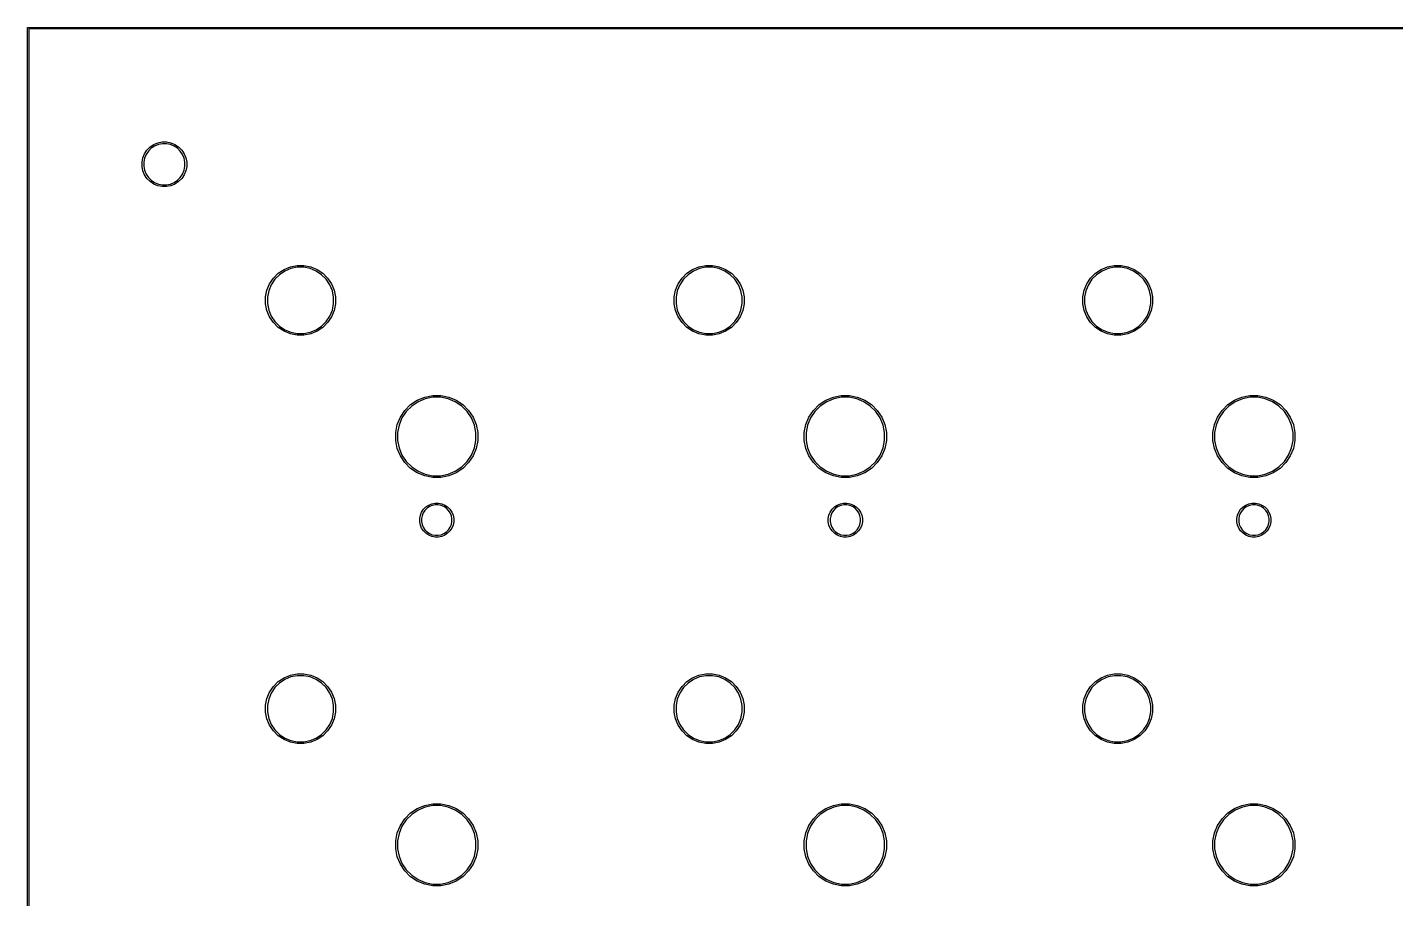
# Model space of a CAD drawing. Extents: x 0.7 to 21.3, y -8.5 to -2.
# Drawn here: x 0.75 to 5.77, y -5.2 to -2 of the extents above; entities that cross this region are included whole.
import ezdxf

# ---------------------------------------------------------------- set-up
doc = ezdxf.new("R2010")
doc.units = 0
doc.header["$MEASUREMENT"] = 0
doc.layers.add('BLACK', color=7, linetype='CONTINUOUS')

msp = doc.modelspace()

# ---------------------------------------------------------------- linework, layer by layer
at = {"layer": 'BLACK', "linetype": 'CONTINUOUS'}
for p, q in [((0.74703, -2), (0.74709, -1.99942)), ((0.74705, -2.00015), (0.74703, -2)), ((0.74705, -8.49986), (0.74705, -2.00015)), ((0.74709, -1.99942), (0.74726, -1.99886)), ((0.74726, -1.99886), (0.74753, -1.99835)), ((0.74753, -1.99835), (0.7479, -1.9979)), ((0.7479, -1.9979), (0.74835, -1.99753)), ((0.74835, -1.99753), (0.74887, -1.99726)), ((0.74887, -1.99726), (0.74942, -1.99709)), ((0.74942, -1.99709), (0.74986, -1.99705)), ((0.74986, -1.99705), (0.75, -1.99703)), ((0.75, -1.99703), (0.75014, -1.99705)), ((0.75014, -1.99705), (21.2499, -1.99705)), ((0.75295, -2.00295), (0.75295, -8.49705)), ((21.247, -2.00295), (0.75295, -2.00295)), ((1.17107, -2.47606), (1.17726, -2.46112)), ((1.17726, -2.46112), (1.18624, -2.44768)), ((1.19142, -2.45192), (1.18316, -2.46427)), ((1.18624, -2.44768), (1.19768, -2.43624)), ((1.20192, -2.44142), (1.19142, -2.45192)), ((1.19768, -2.43624), (1.21112, -2.42726)), ((1.21427, -2.43316), (1.20192, -2.44142)), ((1.21112, -2.42726), (1.22606, -2.42107)), ((1.228, -2.42748), (1.21427, -2.43316)), ((1.22606, -2.42107), (1.24192, -2.41792)), ((1.24257, -2.42458), (1.228, -2.42748)), ((1.24192, -2.41792), (1.25808, -2.41792)), ((1.25743, -2.42458), (1.24257, -2.42458)), ((1.272, -2.42748), (1.25743, -2.42458)), ((1.25808, -2.41792), (1.27394, -2.42107)), ((1.28573, -2.43316), (1.272, -2.42748)), ((1.27394, -2.42107), (1.28888, -2.42726)), ((1.29808, -2.44142), (1.28573, -2.43316)), ((1.28888, -2.42726), (1.30232, -2.43624)), ((1.30858, -2.45192), (1.29808, -2.44142)), ((1.30232, -2.43624), (1.31376, -2.44768)), ((1.31684, -2.46427), (1.30858, -2.45192)), ((1.31376, -2.44768), (1.32274, -2.46112)), ((1.32274, -2.46112), (1.32893, -2.47606)), ((1.16792, -2.49192), (1.17107, -2.47606)), ((1.16792, -2.50808), (1.16792, -2.49192)), ((1.17107, -2.52394), (1.16792, -2.50808)), ((1.17748, -2.478), (1.17458, -2.49257)), ((1.17458, -2.49257), (1.17458, -2.50743)), ((1.17458, -2.50743), (1.17748, -2.522)), ((1.18316, -2.46427), (1.17748, -2.478)), ((1.32252, -2.478), (1.31684, -2.46427)), ((1.32542, -2.49257), (1.32252, -2.478)), ((1.32252, -2.522), (1.32542, -2.50743)), ((1.32542, -2.50743), (1.32542, -2.49257)), ((1.32893, -2.47606), (1.33208, -2.49192)), ((1.33208, -2.50808), (1.32893, -2.52394)), ((1.33208, -2.49192), (1.33208, -2.50808)), ((1.17726, -2.53888), (1.17107, -2.52394)), ((1.18624, -2.55232), (1.17726, -2.53888)), ((1.17748, -2.522), (1.18316, -2.53573)), ((1.18316, -2.53573), (1.19142, -2.54808)), ((1.19768, -2.56376), (1.18624, -2.55232)), ((1.19142, -2.54808), (1.20192, -2.55858)), ((1.20192, -2.55858), (1.21427, -2.56684)), ((1.28573, -2.56684), (1.29808, -2.55858)), ((1.29808, -2.55858), (1.30858, -2.54808)), ((1.31376, -2.55232), (1.30232, -2.56376)), ((1.30858, -2.54808), (1.31684, -2.53573)), ((1.32274, -2.53888), (1.31376, -2.55232)), ((1.31684, -2.53573), (1.32252, -2.522)), ((1.32893, -2.52394), (1.32274, -2.53888)), ((1.21112, -2.57274), (1.19768, -2.56376)), ((1.22606, -2.57893), (1.21112, -2.57274)), ((1.21427, -2.56684), (1.228, -2.57252)), ((1.24192, -2.58208), (1.22606, -2.57893)), ((1.228, -2.57252), (1.24257, -2.57542)), ((1.25808, -2.58208), (1.24192, -2.58208)), ((1.24257, -2.57542), (1.25743, -2.57542)), ((1.25743, -2.57542), (1.272, -2.57252)), ((1.27394, -2.57893), (1.25808, -2.58208)), ((1.272, -2.57252), (1.28573, -2.56684)), ((1.28888, -2.57274), (1.27394, -2.57893)), ((1.30232, -2.56376), (1.28888, -2.57274)), ((1.65048, -2.91833), (1.66833, -2.90048)), ((1.67257, -2.90566), (1.65566, -2.92257)), ((1.66833, -2.90048), (1.68931, -2.88646)), ((1.69247, -2.89236), (1.67257, -2.90566)), ((1.68931, -2.88646), (1.71263, -2.8768)), ((1.71457, -2.88321), (1.69247, -2.89236)), ((1.71263, -2.8768), (1.73738, -2.87188)), ((1.73804, -2.87854), (1.71457, -2.88321)), ((1.73738, -2.87188), (1.76262, -2.87188)), ((1.76196, -2.87854), (1.73804, -2.87854)), ((1.78543, -2.88321), (1.76196, -2.87854)), ((1.76262, -2.87188), (1.78737, -2.8768)), ((1.80753, -2.89236), (1.78543, -2.88321)), ((1.78737, -2.8768), (1.81069, -2.88646)), ((1.82743, -2.90566), (1.80753, -2.89236)), ((1.81069, -2.88646), (1.83167, -2.90048)), ((1.84434, -2.92257), (1.82743, -2.90566)), ((1.83167, -2.90048), (1.84952, -2.91833)), ((3.15048, -2.91833), (3.16833, -2.90048)), ((3.17257, -2.90566), (3.15566, -2.92257)), ((3.16833, -2.90048), (3.18931, -2.88646)), ((3.19247, -2.89236), (3.17257, -2.90566)), ((3.18931, -2.88646), (3.21263, -2.8768)), ((3.21457, -2.88321), (3.19247, -2.89236)), ((3.21263, -2.8768), (3.23738, -2.87188)), ((3.23804, -2.87854), (3.21457, -2.88321)), ((3.23738, -2.87188), (3.26262, -2.87188)), ((3.26196, -2.87854), (3.23804, -2.87854)), ((3.28543, -2.88321), (3.26196, -2.87854)), ((3.26262, -2.87188), (3.28737, -2.8768)), ((3.30753, -2.89236), (3.28543, -2.88321)), ((3.28737, -2.8768), (3.31069, -2.88646)), ((3.32743, -2.90566), (3.30753, -2.89236)), ((3.31069, -2.88646), (3.33167, -2.90048)), ((3.34434, -2.92257), (3.32743, -2.90566)), ((3.33167, -2.90048), (3.34952, -2.91833)), ((4.65048, -2.91833), (4.66833, -2.90048)), ((4.67257, -2.90566), (4.65566, -2.92257)), ((4.66833, -2.90048), (4.68931, -2.88646)), ((4.69247, -2.89236), (4.67257, -2.90566)), ((4.68931, -2.88646), (4.71263, -2.8768)), ((4.71457, -2.88321), (4.69247, -2.89236)), ((4.71263, -2.8768), (4.73738, -2.87188)), ((4.73804, -2.87854), (4.71457, -2.88321)), ((4.73738, -2.87188), (4.76262, -2.87188)), ((4.76196, -2.87854), (4.73804, -2.87854)), ((4.78543, -2.88321), (4.76196, -2.87854)), ((4.76262, -2.87188), (4.78737, -2.8768)), ((4.80753, -2.89236), (4.78543, -2.88321)), ((4.78737, -2.8768), (4.81069, -2.88646)), ((4.82743, -2.90566), (4.80753, -2.89236)), ((4.81069, -2.88646), (4.83167, -2.90048)), ((4.84434, -2.92257), (4.82743, -2.90566)), ((4.83167, -2.90048), (4.84952, -2.91833)), ((1.62188, -2.98738), (1.6268, -2.96263)), ((1.6268, -2.96263), (1.63646, -2.93931)), ((1.64236, -2.94247), (1.63321, -2.96457)), ((1.63646, -2.93931), (1.65048, -2.91833)), ((1.65566, -2.92257), (1.64236, -2.94247)), ((1.85764, -2.94247), (1.84434, -2.92257)), ((1.84952, -2.91833), (1.86354, -2.93931)), ((1.86679, -2.96457), (1.85764, -2.94247)), ((1.86354, -2.93931), (1.8732, -2.96263)), ((1.8732, -2.96263), (1.87812, -2.98738)), ((3.12188, -2.98738), (3.1268, -2.96263)), ((3.1268, -2.96263), (3.13646, -2.93931)), ((3.14236, -2.94247), (3.13321, -2.96457)), ((3.13646, -2.93931), (3.15048, -2.91833)), ((3.15566, -2.92257), (3.14236, -2.94247)), ((3.35764, -2.94247), (3.34434, -2.92257)), ((3.34952, -2.91833), (3.36354, -2.93931)), ((3.36679, -2.96457), (3.35764, -2.94247)), ((3.36354, -2.93931), (3.3732, -2.96263)), ((3.3732, -2.96263), (3.37812, -2.98738)), ((4.62188, -2.98738), (4.6268, -2.96263)), ((4.6268, -2.96263), (4.63646, -2.93931)), ((4.64236, -2.94247), (4.63321, -2.96457)), ((4.63646, -2.93931), (4.65048, -2.91833)), ((4.65566, -2.92257), (4.64236, -2.94247)), ((4.85764, -2.94247), (4.84434, -2.92257)), ((4.84952, -2.91833), (4.86354, -2.93931)), ((4.86679, -2.96457), (4.85764, -2.94247)), ((4.86354, -2.93931), (4.8732, -2.96263)), ((4.8732, -2.96263), (4.87812, -2.98738)), ((1.62188, -3.01262), (1.62188, -2.98738)), ((1.6268, -3.03737), (1.62188, -3.01262)), ((1.63321, -2.96457), (1.62854, -2.98804)), ((1.62854, -2.98804), (1.62854, -3.01196)), ((1.62854, -3.01196), (1.63321, -3.03543)), ((1.87146, -2.98804), (1.86679, -2.96457)), ((1.86679, -3.03543), (1.87146, -3.01196)), ((1.87146, -3.01196), (1.87146, -2.98804)), ((1.87812, -3.01262), (1.8732, -3.03737)), ((1.87812, -2.98738), (1.87812, -3.01262)), ((3.12188, -3.01262), (3.12188, -2.98738)), ((3.1268, -3.03737), (3.12188, -3.01262)), ((3.13321, -2.96457), (3.12854, -2.98804)), ((3.12854, -2.98804), (3.12854, -3.01196)), ((3.12854, -3.01196), (3.13321, -3.03543)), ((3.37146, -2.98804), (3.36679, -2.96457)), ((3.36679, -3.03543), (3.37146, -3.01196)), ((3.37146, -3.01196), (3.37146, -2.98804)), ((3.37812, -3.01262), (3.3732, -3.03737)), ((3.37812, -2.98738), (3.37812, -3.01262)), ((4.62188, -3.01262), (4.62188, -2.98738)), ((4.6268, -3.03737), (4.62188, -3.01262)), ((4.63321, -2.96457), (4.62854, -2.98804)), ((4.62854, -2.98804), (4.62854, -3.01196)), ((4.62854, -3.01196), (4.63321, -3.03543)), ((4.87146, -2.98804), (4.86679, -2.96457)), ((4.86679, -3.03543), (4.87146, -3.01196)), ((4.87146, -3.01196), (4.87146, -2.98804)), ((4.87812, -3.01262), (4.8732, -3.03737)), ((4.87812, -2.98738), (4.87812, -3.01262)), ((1.63646, -3.06069), (1.6268, -3.03737)), ((1.63321, -3.03543), (1.64236, -3.05753)), ((1.65048, -3.08167), (1.63646, -3.06069)), ((1.64236, -3.05753), (1.65566, -3.07743)), ((1.84434, -3.07743), (1.85764, -3.05753)), ((1.86354, -3.06069), (1.84952, -3.08167)), ((1.85764, -3.05753), (1.86679, -3.03543)), ((1.8732, -3.03737), (1.86354, -3.06069)), ((3.13646, -3.06069), (3.1268, -3.03737)), ((3.13321, -3.03543), (3.14236, -3.05753)), ((3.15048, -3.08167), (3.13646, -3.06069)), ((3.14236, -3.05753), (3.15566, -3.07743)), ((3.34434, -3.07743), (3.35764, -3.05753)), ((3.36354, -3.06069), (3.34952, -3.08167)), ((3.35764, -3.05753), (3.36679, -3.03543)), ((3.3732, -3.03737), (3.36354, -3.06069)), ((4.63646, -3.06069), (4.6268, -3.03737)), ((4.63321, -3.03543), (4.64236, -3.05753)), ((4.65048, -3.08167), (4.63646, -3.06069)), ((4.64236, -3.05753), (4.65566, -3.07743)), ((4.84434, -3.07743), (4.85764, -3.05753)), ((4.86354, -3.06069), (4.84952, -3.08167)), ((4.85764, -3.05753), (4.86679, -3.03543)), ((4.8732, -3.03737), (4.86354, -3.06069)), ((1.66833, -3.09952), (1.65048, -3.08167)), ((1.65566, -3.07743), (1.67257, -3.09434)), ((1.68931, -3.11354), (1.66833, -3.09952)), ((1.67257, -3.09434), (1.69247, -3.10764)), ((1.71263, -3.1232), (1.68931, -3.11354)), ((1.69247, -3.10764), (1.71457, -3.11679)), ((1.78543, -3.11679), (1.80753, -3.10764)), ((1.81069, -3.11354), (1.78737, -3.1232)), ((1.80753, -3.10764), (1.82743, -3.09434)), ((1.83167, -3.09952), (1.81069, -3.11354)), ((1.82743, -3.09434), (1.84434, -3.07743)), ((1.84952, -3.08167), (1.83167, -3.09952)), ((3.16833, -3.09952), (3.15048, -3.08167)), ((3.15566, -3.07743), (3.17257, -3.09434)), ((3.18931, -3.11354), (3.16833, -3.09952)), ((3.17257, -3.09434), (3.19247, -3.10764)), ((3.21263, -3.1232), (3.18931, -3.11354)), ((3.19247, -3.10764), (3.21457, -3.11679)), ((3.28543, -3.11679), (3.30753, -3.10764)), ((3.31069, -3.11354), (3.28737, -3.1232)), ((3.30753, -3.10764), (3.32743, -3.09434)), ((3.33167, -3.09952), (3.31069, -3.11354)), ((3.32743, -3.09434), (3.34434, -3.07743)), ((3.34952, -3.08167), (3.33167, -3.09952)), ((4.66833, -3.09952), (4.65048, -3.08167)), ((4.65566, -3.07743), (4.67257, -3.09434)), ((4.68931, -3.11354), (4.66833, -3.09952)), ((4.67257, -3.09434), (4.69247, -3.10764)), ((4.71263, -3.1232), (4.68931, -3.11354)), ((4.69247, -3.10764), (4.71457, -3.11679)), ((4.78543, -3.11679), (4.80753, -3.10764)), ((4.81069, -3.11354), (4.78737, -3.1232)), ((4.80753, -3.10764), (4.82743, -3.09434)), ((4.83167, -3.09952), (4.81069, -3.11354)), ((4.82743, -3.09434), (4.84434, -3.07743)), ((4.84952, -3.08167), (4.83167, -3.09952)), ((1.73738, -3.12812), (1.71263, -3.1232)), ((1.71457, -3.11679), (1.73804, -3.12146)), ((1.76262, -3.12812), (1.73738, -3.12812)), ((1.73804, -3.12146), (1.76196, -3.12146)), ((1.76196, -3.12146), (1.78543, -3.11679)), ((1.78737, -3.1232), (1.76262, -3.12812)), ((3.23738, -3.12812), (3.21263, -3.1232)), ((3.21457, -3.11679), (3.23804, -3.12146)), ((3.26262, -3.12812), (3.23738, -3.12812)), ((3.23804, -3.12146), (3.26196, -3.12146)), ((3.26196, -3.12146), (3.28543, -3.11679)), ((3.28737, -3.1232), (3.26262, -3.12812)), ((4.73738, -3.12812), (4.71263, -3.1232)), ((4.71457, -3.11679), (4.73804, -3.12146)), ((4.76262, -3.12812), (4.73738, -3.12812)), ((4.73804, -3.12146), (4.76196, -3.12146)), ((4.76196, -3.12146), (4.78543, -3.11679)), ((4.78737, -3.1232), (4.76262, -3.12812)), ((2.17864, -3.3665), (2.20606, -3.35514)), ((2.208, -3.36155), (2.1818, -3.3724)), ((2.20606, -3.35514), (2.23516, -3.34935)), ((2.23582, -3.35601), (2.208, -3.36155)), ((2.23516, -3.34935), (2.26484, -3.34935)), ((2.26418, -3.35601), (2.23582, -3.35601)), ((2.292, -3.36155), (2.26418, -3.35601)), ((2.26484, -3.34935), (2.29394, -3.35514)), ((2.3182, -3.3724), (2.292, -3.36155)), ((2.29394, -3.35514), (2.32136, -3.3665)), ((3.67864, -3.3665), (3.70606, -3.35514)), ((3.708, -3.36155), (3.6818, -3.3724)), ((3.70606, -3.35514), (3.73516, -3.34935)), ((3.73582, -3.35601), (3.708, -3.36155)), ((3.73516, -3.34935), (3.76484, -3.34935)), ((3.76418, -3.35601), (3.73582, -3.35601)), ((3.792, -3.36155), (3.76418, -3.35601)), ((3.76484, -3.34935), (3.79394, -3.35514)), ((3.8182, -3.3724), (3.792, -3.36155)), ((3.79394, -3.35514), (3.82136, -3.3665)), ((5.17864, -3.3665), (5.20606, -3.35514)), ((5.208, -3.36155), (5.1818, -3.3724)), ((5.20606, -3.35514), (5.23516, -3.34935)), ((5.23582, -3.35601), (5.208, -3.36155)), ((5.23516, -3.34935), (5.26484, -3.34935)), ((5.26418, -3.35601), (5.23582, -3.35601)), ((5.292, -3.36155), (5.26418, -3.35601)), ((5.26484, -3.34935), (5.29394, -3.35514)), ((5.3182, -3.3724), (5.292, -3.36155)), ((5.29394, -3.35514), (5.32136, -3.3665)), ((2.1165, -3.42864), (2.13298, -3.40397)), ((2.13816, -3.40821), (2.1224, -3.4318)), ((2.13298, -3.40397), (2.15397, -3.38298)), ((2.15821, -3.38816), (2.13816, -3.40821)), ((2.15397, -3.38298), (2.17864, -3.3665)), ((2.1818, -3.3724), (2.15821, -3.38816)), ((2.34179, -3.38816), (2.3182, -3.3724)), ((2.32136, -3.3665), (2.34603, -3.38298)), ((2.36184, -3.40821), (2.34179, -3.38816)), ((2.34603, -3.38298), (2.36702, -3.40397)), ((2.3776, -3.4318), (2.36184, -3.40821)), ((2.36702, -3.40397), (2.3835, -3.42864)), ((3.6165, -3.42864), (3.63298, -3.40397)), ((3.63816, -3.40821), (3.6224, -3.4318)), ((3.63298, -3.40397), (3.65397, -3.38298)), ((3.65821, -3.38816), (3.63816, -3.40821)), ((3.65397, -3.38298), (3.67864, -3.3665)), ((3.6818, -3.3724), (3.65821, -3.38816)), ((3.84179, -3.38816), (3.8182, -3.3724)), ((3.82136, -3.3665), (3.84603, -3.38298)), ((3.86184, -3.40821), (3.84179, -3.38816)), ((3.84603, -3.38298), (3.86702, -3.40397)), ((3.8776, -3.4318), (3.86184, -3.40821)), ((3.86702, -3.40397), (3.8835, -3.42864)), ((5.1165, -3.42864), (5.13298, -3.40397)), ((5.13816, -3.40821), (5.1224, -3.4318)), ((5.13298, -3.40397), (5.15397, -3.38298)), ((5.15821, -3.38816), (5.13816, -3.40821)), ((5.15397, -3.38298), (5.17864, -3.3665)), ((5.1818, -3.3724), (5.15821, -3.38816)), ((5.34179, -3.38816), (5.3182, -3.3724)), ((5.32136, -3.3665), (5.34603, -3.38298)), ((5.36184, -3.40821), (5.34179, -3.38816)), ((5.34603, -3.38298), (5.36702, -3.40397)), ((5.3776, -3.4318), (5.36184, -3.40821)), ((5.36702, -3.40397), (5.3835, -3.42864)), ((2.09935, -3.48516), (2.10514, -3.45606)), ((2.10514, -3.45606), (2.1165, -3.42864)), ((2.11155, -3.458), (2.10601, -3.48582)), ((2.1224, -3.4318), (2.11155, -3.458)), ((2.38845, -3.458), (2.3776, -3.4318)), ((2.3835, -3.42864), (2.39486, -3.45606)), ((2.39399, -3.48582), (2.38845, -3.458)), ((2.39486, -3.45606), (2.40065, -3.48516)), ((3.59935, -3.48516), (3.60514, -3.45606)), ((3.60514, -3.45606), (3.6165, -3.42864)), ((3.61155, -3.458), (3.60601, -3.48582)), ((3.6224, -3.4318), (3.61155, -3.458)), ((3.88845, -3.458), (3.8776, -3.4318)), ((3.8835, -3.42864), (3.89486, -3.45606)), ((3.89399, -3.48582), (3.88845, -3.458)), ((3.89486, -3.45606), (3.90065, -3.48516)), ((5.09935, -3.48516), (5.10514, -3.45606)), ((5.10514, -3.45606), (5.1165, -3.42864)), ((5.11155, -3.458), (5.10601, -3.48582)), ((5.1224, -3.4318), (5.11155, -3.458)), ((5.38845, -3.458), (5.3776, -3.4318)), ((5.3835, -3.42864), (5.39486, -3.45606)), ((5.39399, -3.48582), (5.38845, -3.458)), ((5.39486, -3.45606), (5.40065, -3.48516)), ((2.09935, -3.51484), (2.09935, -3.48516)), ((2.10514, -3.54394), (2.09935, -3.51484)), ((2.10601, -3.48582), (2.10601, -3.51418)), ((2.10601, -3.51418), (2.11155, -3.542)), ((2.38845, -3.542), (2.39399, -3.51418)), ((2.39399, -3.51418), (2.39399, -3.48582)), ((2.40065, -3.51484), (2.39486, -3.54394)), ((2.40065, -3.48516), (2.40065, -3.51484)), ((3.59935, -3.51484), (3.59935, -3.48516)), ((3.60514, -3.54394), (3.59935, -3.51484)), ((3.60601, -3.48582), (3.60601, -3.51418)), ((3.60601, -3.51418), (3.61155, -3.542)), ((3.88845, -3.542), (3.89399, -3.51418)), ((3.89399, -3.51418), (3.89399, -3.48582)), ((3.90065, -3.51484), (3.89486, -3.54394)), ((3.90065, -3.48516), (3.90065, -3.51484)), ((5.09935, -3.51484), (5.09935, -3.48516)), ((5.10514, -3.54394), (5.09935, -3.51484)), ((5.10601, -3.48582), (5.10601, -3.51418)), ((5.10601, -3.51418), (5.11155, -3.542)), ((5.38845, -3.542), (5.39399, -3.51418)), ((5.39399, -3.51418), (5.39399, -3.48582)), ((5.40065, -3.51484), (5.39486, -3.54394)), ((5.40065, -3.48516), (5.40065, -3.51484)), ((2.1165, -3.57136), (2.10514, -3.54394)), ((2.11155, -3.542), (2.1224, -3.5682)), ((2.3776, -3.5682), (2.38845, -3.542)), ((2.39486, -3.54394), (2.3835, -3.57136)), ((3.6165, -3.57136), (3.60514, -3.54394)), ((3.61155, -3.542), (3.6224, -3.5682)), ((3.8776, -3.5682), (3.88845, -3.542)), ((3.89486, -3.54394), (3.8835, -3.57136)), ((5.1165, -3.57136), (5.10514, -3.54394)), ((5.11155, -3.542), (5.1224, -3.5682)), ((5.3776, -3.5682), (5.38845, -3.542)), ((5.39486, -3.54394), (5.3835, -3.57136)), ((2.13298, -3.59603), (2.1165, -3.57136)), ((2.1224, -3.5682), (2.13816, -3.59179)), ((2.15397, -3.61702), (2.13298, -3.59603)), ((2.13816, -3.59179), (2.15821, -3.61184)), ((2.15821, -3.61184), (2.1818, -3.6276)), ((2.3182, -3.6276), (2.34179, -3.61184)), ((2.34179, -3.61184), (2.36184, -3.59179)), ((2.36702, -3.59603), (2.34603, -3.61702)), ((2.36184, -3.59179), (2.3776, -3.5682)), ((2.3835, -3.57136), (2.36702, -3.59603)), ((3.63298, -3.59603), (3.6165, -3.57136)), ((3.6224, -3.5682), (3.63816, -3.59179)), ((3.65397, -3.61702), (3.63298, -3.59603)), ((3.63816, -3.59179), (3.65821, -3.61184)), ((3.65821, -3.61184), (3.6818, -3.6276)), ((3.8182, -3.6276), (3.84179, -3.61184)), ((3.84179, -3.61184), (3.86184, -3.59179)), ((3.86702, -3.59603), (3.84603, -3.61702)), ((3.86184, -3.59179), (3.8776, -3.5682)), ((3.8835, -3.57136), (3.86702, -3.59603)), ((5.13298, -3.59603), (5.1165, -3.57136)), ((5.1224, -3.5682), (5.13816, -3.59179)), ((5.15397, -3.61702), (5.13298, -3.59603)), ((5.13816, -3.59179), (5.15821, -3.61184)), ((5.15821, -3.61184), (5.1818, -3.6276)), ((5.3182, -3.6276), (5.34179, -3.61184)), ((5.34179, -3.61184), (5.36184, -3.59179)), ((5.36702, -3.59603), (5.34603, -3.61702)), ((5.36184, -3.59179), (5.3776, -3.5682)), ((5.3835, -3.57136), (5.36702, -3.59603)), ((2.17864, -3.6335), (2.15397, -3.61702)), ((2.20606, -3.64486), (2.17864, -3.6335)), ((2.1818, -3.6276), (2.208, -3.63845)), ((2.23516, -3.65065), (2.20606, -3.64486)), ((2.208, -3.63845), (2.23582, -3.64399)), ((2.26484, -3.65065), (2.23516, -3.65065)), ((2.23582, -3.64399), (2.26418, -3.64399)), ((2.26418, -3.64399), (2.292, -3.63845)), ((2.29394, -3.64486), (2.26484, -3.65065)), ((2.292, -3.63845), (2.3182, -3.6276)), ((2.32136, -3.6335), (2.29394, -3.64486)), ((2.34603, -3.61702), (2.32136, -3.6335)), ((3.67864, -3.6335), (3.65397, -3.61702)), ((3.70606, -3.64486), (3.67864, -3.6335)), ((3.6818, -3.6276), (3.708, -3.63845)), ((3.73516, -3.65065), (3.70606, -3.64486)), ((3.708, -3.63845), (3.73582, -3.64399)), ((3.76484, -3.65065), (3.73516, -3.65065)), ((3.73582, -3.64399), (3.76418, -3.64399)), ((3.76418, -3.64399), (3.792, -3.63845)), ((3.79394, -3.64486), (3.76484, -3.65065)), ((3.792, -3.63845), (3.8182, -3.6276)), ((3.82136, -3.6335), (3.79394, -3.64486)), ((3.84603, -3.61702), (3.82136, -3.6335)), ((5.17864, -3.6335), (5.15397, -3.61702)), ((5.20606, -3.64486), (5.17864, -3.6335)), ((5.1818, -3.6276), (5.208, -3.63845)), ((5.23516, -3.65065), (5.20606, -3.64486)), ((5.208, -3.63845), (5.23582, -3.64399)), ((5.26484, -3.65065), (5.23516, -3.65065)), ((5.23582, -3.64399), (5.26418, -3.64399)), ((5.26418, -3.64399), (5.292, -3.63845)), ((5.29394, -3.64486), (5.26484, -3.65065)), ((5.292, -3.63845), (5.3182, -3.6276)), ((5.32136, -3.6335), (5.29394, -3.64486)), ((5.34603, -3.61702), (5.32136, -3.6335)), ((2.19462, -3.77749), (2.20146, -3.76725)), ((2.20146, -3.76725), (2.21016, -3.75855)), ((2.21441, -3.76372), (2.20663, -3.7715)), ((2.21016, -3.75855), (2.2204, -3.75171)), ((2.22355, -3.75761), (2.21441, -3.76372)), ((2.2204, -3.75171), (2.23177, -3.747)), ((2.23371, -3.7534), (2.22355, -3.75761)), ((2.23177, -3.747), (2.24384, -3.74459)), ((2.2445, -3.75125), (2.23371, -3.7534)), ((2.24384, -3.74459), (2.25616, -3.74459)), ((2.2555, -3.75125), (2.2445, -3.75125)), ((2.26629, -3.7534), (2.2555, -3.75125)), ((2.25616, -3.74459), (2.26823, -3.747)), ((2.27645, -3.75761), (2.26629, -3.7534)), ((2.26823, -3.747), (2.2796, -3.75171)), ((2.28559, -3.76372), (2.27645, -3.75761)), ((2.2796, -3.75171), (2.28984, -3.75855)), ((2.29337, -3.7715), (2.28559, -3.76372)), ((2.28984, -3.75855), (2.29854, -3.76725)), ((2.29854, -3.76725), (2.30538, -3.77749)), ((3.69462, -3.77749), (3.70146, -3.76725)), ((3.70146, -3.76725), (3.71016, -3.75855)), ((3.71441, -3.76372), (3.70663, -3.7715)), ((3.71016, -3.75855), (3.7204, -3.75171)), ((3.72355, -3.75761), (3.71441, -3.76372)), ((3.7204, -3.75171), (3.73177, -3.747)), ((3.73371, -3.7534), (3.72355, -3.75761)), ((3.73177, -3.747), (3.74384, -3.74459)), ((3.7445, -3.75125), (3.73371, -3.7534)), ((3.74384, -3.74459), (3.75616, -3.74459)), ((3.7555, -3.75125), (3.7445, -3.75125)), ((3.76629, -3.7534), (3.7555, -3.75125)), ((3.75616, -3.74459), (3.76823, -3.747)), ((3.77645, -3.75761), (3.76629, -3.7534)), ((3.76823, -3.747), (3.7796, -3.75171)), ((3.78559, -3.76372), (3.77645, -3.75761)), ((3.7796, -3.75171), (3.78984, -3.75855)), ((3.79337, -3.7715), (3.78559, -3.76372)), ((3.78984, -3.75855), (3.79854, -3.76725)), ((3.79854, -3.76725), (3.80538, -3.77749)), ((5.19462, -3.77749), (5.20146, -3.76725)), ((5.20146, -3.76725), (5.21016, -3.75855)), ((5.21441, -3.76372), (5.20663, -3.7715)), ((5.21016, -3.75855), (5.2204, -3.75171)), ((5.22355, -3.75761), (5.21441, -3.76372)), ((5.2204, -3.75171), (5.23177, -3.747)), ((5.23371, -3.7534), (5.22355, -3.75761)), ((5.23177, -3.747), (5.24385, -3.74459)), ((5.2445, -3.75125), (5.23371, -3.7534)), ((5.24385, -3.74459), (5.25615, -3.74459)), ((5.2555, -3.75125), (5.2445, -3.75125)), ((5.26629, -3.7534), (5.2555, -3.75125)), ((5.25615, -3.74459), (5.26823, -3.747)), ((5.27645, -3.75761), (5.26629, -3.7534)), ((5.26823, -3.747), (5.2796, -3.75171)), ((5.28559, -3.76372), (5.27645, -3.75761)), ((5.2796, -3.75171), (5.28984, -3.75855)), ((5.29337, -3.7715), (5.28559, -3.76372)), ((5.28984, -3.75855), (5.29854, -3.76725)), ((5.29854, -3.76725), (5.30538, -3.77749)), ((2.18751, -3.80093), (2.18991, -3.78886)), ((2.18751, -3.81324), (2.18751, -3.80093)), ((2.18991, -3.82532), (2.18751, -3.81324)), ((2.18991, -3.78886), (2.19462, -3.77749)), ((2.19631, -3.7908), (2.19417, -3.80159)), ((2.19417, -3.80159), (2.19417, -3.81259)), ((2.19417, -3.81259), (2.19631, -3.82337)), ((2.20052, -3.78064), (2.19631, -3.7908)), ((2.20663, -3.7715), (2.20052, -3.78064)), ((2.29948, -3.78064), (2.29337, -3.7715)), ((2.30369, -3.7908), (2.29948, -3.78064)), ((2.30583, -3.80159), (2.30369, -3.7908)), ((2.30369, -3.82337), (2.30583, -3.81259)), ((2.30538, -3.77749), (2.31009, -3.78886)), ((2.30583, -3.81259), (2.30583, -3.80159)), ((2.31009, -3.78886), (2.31249, -3.80093)), ((2.31249, -3.81324), (2.31009, -3.82532)), ((2.31249, -3.80093), (2.31249, -3.81324)), ((3.68751, -3.80093), (3.68991, -3.78886)), ((3.68751, -3.81324), (3.68751, -3.80093)), ((3.68991, -3.82532), (3.68751, -3.81324)), ((3.68991, -3.78886), (3.69462, -3.77749)), ((3.69631, -3.7908), (3.69417, -3.80159)), ((3.69417, -3.80159), (3.69417, -3.81259)), ((3.69417, -3.81259), (3.69631, -3.82337)), ((3.70052, -3.78064), (3.69631, -3.7908)), ((3.70663, -3.7715), (3.70052, -3.78064)), ((3.79948, -3.78064), (3.79337, -3.7715)), ((3.80369, -3.7908), (3.79948, -3.78064)), ((3.80583, -3.80159), (3.80369, -3.7908)), ((3.80369, -3.82337), (3.80583, -3.81259)), ((3.80538, -3.77749), (3.81009, -3.78886)), ((3.80583, -3.81259), (3.80583, -3.80159)), ((3.81009, -3.78886), (3.81249, -3.80093)), ((3.81249, -3.81324), (3.81009, -3.82532)), ((3.81249, -3.80093), (3.81249, -3.81324)), ((5.18751, -3.80093), (5.18991, -3.78886)), ((5.18751, -3.81324), (5.18751, -3.80093)), ((5.18991, -3.82532), (5.18751, -3.81324)), ((5.18991, -3.78886), (5.19462, -3.77749)), ((5.19631, -3.7908), (5.19417, -3.80159)), ((5.19417, -3.80159), (5.19417, -3.81259)), ((5.19417, -3.81259), (5.19631, -3.82337)), ((5.20052, -3.78064), (5.19631, -3.7908)), ((5.20663, -3.7715), (5.20052, -3.78064)), ((5.29948, -3.78064), (5.29337, -3.7715)), ((5.30369, -3.7908), (5.29948, -3.78064)), ((5.30583, -3.80159), (5.30369, -3.7908)), ((5.30369, -3.82337), (5.30583, -3.81259)), ((5.30538, -3.77749), (5.31009, -3.78886)), ((5.30583, -3.81259), (5.30583, -3.80159)), ((5.31009, -3.78886), (5.31249, -3.80093)), ((5.31249, -3.81324), (5.31009, -3.82532)), ((5.31249, -3.80093), (5.31249, -3.81324)), ((2.19462, -3.83669), (2.18991, -3.82532)), ((2.20146, -3.84692), (2.19462, -3.83669)), ((2.19631, -3.82337), (2.20052, -3.83353)), ((2.20052, -3.83353), (2.20663, -3.84268)), ((2.21016, -3.85563), (2.20146, -3.84692)), ((2.20663, -3.84268), (2.21441, -3.85045)), ((2.2204, -3.86247), (2.21016, -3.85563)), ((2.21441, -3.85045), (2.22355, -3.85656)), ((2.23177, -3.86718), (2.2204, -3.86247)), ((2.22355, -3.85656), (2.23371, -3.86077)), ((2.24384, -3.86958), (2.23177, -3.86718)), ((2.23371, -3.86077), (2.2445, -3.86292)), ((2.2445, -3.86292), (2.2555, -3.86292)), ((2.2555, -3.86292), (2.26629, -3.86077)), ((2.26823, -3.86718), (2.25616, -3.86958)), ((2.26629, -3.86077), (2.27645, -3.85656)), ((2.2796, -3.86247), (2.26823, -3.86718)), ((2.27645, -3.85656), (2.28559, -3.85045)), ((2.28984, -3.85563), (2.2796, -3.86247)), ((2.28559, -3.85045), (2.29337, -3.84268)), ((2.29854, -3.84692), (2.28984, -3.85563)), ((2.29337, -3.84268), (2.29948, -3.83353)), ((2.30538, -3.83669), (2.29854, -3.84692)), ((2.29948, -3.83353), (2.30369, -3.82337)), ((2.31009, -3.82532), (2.30538, -3.83669)), ((3.69462, -3.83669), (3.68991, -3.82532)), ((3.70146, -3.84692), (3.69462, -3.83669)), ((3.69631, -3.82337), (3.70052, -3.83353)), ((3.70052, -3.83353), (3.70663, -3.84268)), ((3.71016, -3.85563), (3.70146, -3.84692)), ((3.70663, -3.84268), (3.71441, -3.85045)), ((3.7204, -3.86247), (3.71016, -3.85563)), ((3.71441, -3.85045), (3.72355, -3.85656)), ((3.73177, -3.86718), (3.7204, -3.86247)), ((3.72355, -3.85656), (3.73371, -3.86077)), ((3.74384, -3.86958), (3.73177, -3.86718)), ((3.73371, -3.86077), (3.7445, -3.86292)), ((3.7445, -3.86292), (3.7555, -3.86292)), ((3.7555, -3.86292), (3.76629, -3.86077)), ((3.76823, -3.86718), (3.75616, -3.86958)), ((3.76629, -3.86077), (3.77645, -3.85656)), ((3.7796, -3.86247), (3.76823, -3.86718)), ((3.77645, -3.85656), (3.78559, -3.85045)), ((3.78984, -3.85563), (3.7796, -3.86247)), ((3.78559, -3.85045), (3.79337, -3.84268)), ((3.79854, -3.84692), (3.78984, -3.85563)), ((3.79337, -3.84268), (3.79948, -3.83353)), ((3.80538, -3.83669), (3.79854, -3.84692)), ((3.79948, -3.83353), (3.80369, -3.82337)), ((3.81009, -3.82532), (3.80538, -3.83669)), ((5.19462, -3.83669), (5.18991, -3.82532)), ((5.20146, -3.84692), (5.19462, -3.83669)), ((5.19631, -3.82337), (5.20052, -3.83353)), ((5.20052, -3.83353), (5.20663, -3.84268)), ((5.21016, -3.85563), (5.20146, -3.84692)), ((5.20663, -3.84268), (5.21441, -3.85045)), ((5.2204, -3.86247), (5.21016, -3.85563)), ((5.21441, -3.85045), (5.22355, -3.85656)), ((5.23177, -3.86718), (5.2204, -3.86247)), ((5.22355, -3.85656), (5.23371, -3.86077)), ((5.24385, -3.86958), (5.23177, -3.86718)), ((5.23371, -3.86077), (5.2445, -3.86292)), ((5.2445, -3.86292), (5.2555, -3.86292)), ((5.2555, -3.86292), (5.26629, -3.86077)), ((5.26823, -3.86718), (5.25615, -3.86958)), ((5.26629, -3.86077), (5.27645, -3.85656)), ((5.2796, -3.86247), (5.26823, -3.86718)), ((5.27645, -3.85656), (5.28559, -3.85045)), ((5.28984, -3.85563), (5.2796, -3.86247)), ((5.28559, -3.85045), (5.29337, -3.84268)), ((5.29854, -3.84692), (5.28984, -3.85563)), ((5.29337, -3.84268), (5.29948, -3.83353)), ((5.30538, -3.83669), (5.29854, -3.84692)), ((5.29948, -3.83353), (5.30369, -3.82337)), ((5.31009, -3.82532), (5.30538, -3.83669)), ((2.25616, -3.86958), (2.24384, -3.86958)), ((3.75616, -3.86958), (3.74384, -3.86958)), ((5.25615, -3.86958), (5.24385, -3.86958)), ((1.63646, -4.43931), (1.65048, -4.41833)), ((1.65048, -4.41833), (1.66833, -4.40048)), ((1.67257, -4.40566), (1.65566, -4.42257)), ((1.66833, -4.40048), (1.68931, -4.38646)), ((1.69247, -4.39236), (1.67257, -4.40566)), ((1.68931, -4.38646), (1.71263, -4.3768)), ((1.71457, -4.38321), (1.69247, -4.39236)), ((1.71263, -4.3768), (1.73738, -4.37188)), ((1.73804, -4.37854), (1.71457, -4.38321)), ((1.73738, -4.37188), (1.76262, -4.37188)), ((1.76196, -4.37854), (1.73804, -4.37854)), ((1.78543, -4.38321), (1.76196, -4.37854)), ((1.76262, -4.37188), (1.78737, -4.3768)), ((1.80753, -4.39236), (1.78543, -4.38321)), ((1.78737, -4.3768), (1.81069, -4.38646)), ((1.82743, -4.40566), (1.80753, -4.39236)), ((1.81069, -4.38646), (1.83167, -4.40048)), ((1.84434, -4.42257), (1.82743, -4.40566)), ((1.83167, -4.40048), (1.84952, -4.41833)), ((1.84952, -4.41833), (1.86354, -4.43931)), ((3.13646, -4.43931), (3.15048, -4.41833)), ((3.15048, -4.41833), (3.16833, -4.40048)), ((3.17257, -4.40566), (3.15566, -4.42257)), ((3.16833, -4.40048), (3.18931, -4.38646)), ((3.19247, -4.39236), (3.17257, -4.40566)), ((3.18931, -4.38646), (3.21263, -4.3768)), ((3.21457, -4.38321), (3.19247, -4.39236)), ((3.21263, -4.3768), (3.23738, -4.37188)), ((3.23804, -4.37854), (3.21457, -4.38321)), ((3.23738, -4.37188), (3.26262, -4.37188)), ((3.26196, -4.37854), (3.23804, -4.37854)), ((3.28543, -4.38321), (3.26196, -4.37854)), ((3.26262, -4.37188), (3.28737, -4.3768)), ((3.30753, -4.39236), (3.28543, -4.38321)), ((3.28737, -4.3768), (3.31069, -4.38646)), ((3.32743, -4.40566), (3.30753, -4.39236)), ((3.31069, -4.38646), (3.33167, -4.40048)), ((3.34434, -4.42257), (3.32743, -4.40566)), ((3.33167, -4.40048), (3.34952, -4.41833)), ((3.34952, -4.41833), (3.36354, -4.43931)), ((4.63646, -4.43931), (4.65048, -4.41833)), ((4.65048, -4.41833), (4.66833, -4.40048)), ((4.67257, -4.40566), (4.65566, -4.42257)), ((4.66833, -4.40048), (4.68931, -4.38646)), ((4.69247, -4.39236), (4.67257, -4.40566)), ((4.68931, -4.38646), (4.71263, -4.3768)), ((4.71457, -4.38321), (4.69247, -4.39236)), ((4.71263, -4.3768), (4.73738, -4.37188)), ((4.73804, -4.37854), (4.71457, -4.38321)), ((4.73738, -4.37188), (4.76262, -4.37188)), ((4.76196, -4.37854), (4.73804, -4.37854)), ((4.78543, -4.38321), (4.76196, -4.37854)), ((4.76262, -4.37188), (4.78737, -4.3768)), ((4.80753, -4.39236), (4.78543, -4.38321)), ((4.78737, -4.3768), (4.81069, -4.38646)), ((4.82743, -4.40566), (4.80753, -4.39236)), ((4.81069, -4.38646), (4.83167, -4.40048)), ((4.84434, -4.42257), (4.82743, -4.40566)), ((4.83167, -4.40048), (4.84952, -4.41833)), ((4.84952, -4.41833), (4.86354, -4.43931)), ((1.62188, -4.48738), (1.6268, -4.46263)), ((1.6268, -4.46263), (1.63646, -4.43931)), ((1.63321, -4.46457), (1.62854, -4.48804)), ((1.64236, -4.44247), (1.63321, -4.46457)), ((1.65566, -4.42257), (1.64236, -4.44247)), ((1.85764, -4.44247), (1.84434, -4.42257)), ((1.86679, -4.46457), (1.85764, -4.44247)), ((1.86354, -4.43931), (1.8732, -4.46263)), ((1.87146, -4.48804), (1.86679, -4.46457)), ((1.8732, -4.46263), (1.87812, -4.48738)), ((3.12188, -4.48738), (3.1268, -4.46263)), ((3.1268, -4.46263), (3.13646, -4.43931)), ((3.13321, -4.46457), (3.12854, -4.48804)), ((3.14236, -4.44247), (3.13321, -4.46457)), ((3.15566, -4.42257), (3.14236, -4.44247)), ((3.35764, -4.44247), (3.34434, -4.42257)), ((3.36679, -4.46457), (3.35764, -4.44247)), ((3.36354, -4.43931), (3.3732, -4.46263)), ((3.37146, -4.48804), (3.36679, -4.46457)), ((3.3732, -4.46263), (3.37812, -4.48738)), ((4.62188, -4.48738), (4.6268, -4.46263)), ((4.6268, -4.46263), (4.63646, -4.43931)), ((4.63321, -4.46457), (4.62854, -4.48804)), ((4.64236, -4.44247), (4.63321, -4.46457)), ((4.65566, -4.42257), (4.64236, -4.44247)), ((4.85764, -4.44247), (4.84434, -4.42257)), ((4.86679, -4.46457), (4.85764, -4.44247)), ((4.86354, -4.43931), (4.8732, -4.46263)), ((4.87146, -4.48804), (4.86679, -4.46457)), ((4.8732, -4.46263), (4.87812, -4.48738)), ((1.62188, -4.51262), (1.62188, -4.48738)), ((1.6268, -4.53737), (1.62188, -4.51262)), ((1.62854, -4.48804), (1.62854, -4.51196)), ((1.62854, -4.51196), (1.63321, -4.53543)), ((1.86679, -4.53543), (1.87146, -4.51196)), ((1.87146, -4.51196), (1.87146, -4.48804)), ((1.87812, -4.51262), (1.8732, -4.53737)), ((1.87812, -4.48738), (1.87812, -4.51262)), ((3.12188, -4.51262), (3.12188, -4.48738)), ((3.1268, -4.53737), (3.12188, -4.51262)), ((3.12854, -4.48804), (3.12854, -4.51196)), ((3.12854, -4.51196), (3.13321, -4.53543)), ((3.36679, -4.53543), (3.37146, -4.51196)), ((3.37146, -4.51196), (3.37146, -4.48804)), ((3.37812, -4.51262), (3.3732, -4.53737)), ((3.37812, -4.48738), (3.37812, -4.51262)), ((4.62188, -4.51262), (4.62188, -4.48738)), ((4.6268, -4.53737), (4.62188, -4.51262)), ((4.62854, -4.48804), (4.62854, -4.51196)), ((4.62854, -4.51196), (4.63321, -4.53543)), ((4.86679, -4.53543), (4.87146, -4.51196)), ((4.87146, -4.51196), (4.87146, -4.48804)), ((4.87812, -4.51262), (4.8732, -4.53737)), ((4.87812, -4.48738), (4.87812, -4.51262)), ((1.63646, -4.56069), (1.6268, -4.53737)), ((1.63321, -4.53543), (1.64236, -4.55753)), ((1.65048, -4.58167), (1.63646, -4.56069)), ((1.64236, -4.55753), (1.65566, -4.57743)), ((1.84434, -4.57743), (1.85764, -4.55753)), ((1.86354, -4.56069), (1.84952, -4.58167)), ((1.85764, -4.55753), (1.86679, -4.53543)), ((1.8732, -4.53737), (1.86354, -4.56069)), ((3.13646, -4.56069), (3.1268, -4.53737)), ((3.13321, -4.53543), (3.14236, -4.55753)), ((3.15048, -4.58167), (3.13646, -4.56069)), ((3.14236, -4.55753), (3.15566, -4.57743)), ((3.34434, -4.57743), (3.35764, -4.55753)), ((3.36354, -4.56069), (3.34952, -4.58167)), ((3.35764, -4.55753), (3.36679, -4.53543)), ((3.3732, -4.53737), (3.36354, -4.56069)), ((4.63646, -4.56069), (4.6268, -4.53737)), ((4.63321, -4.53543), (4.64236, -4.55753)), ((4.65048, -4.58167), (4.63646, -4.56069)), ((4.64236, -4.55753), (4.65566, -4.57743)), ((4.84434, -4.57743), (4.85764, -4.55753)), ((4.86354, -4.56069), (4.84952, -4.58167)), ((4.85764, -4.55753), (4.86679, -4.53543)), ((4.8732, -4.53737), (4.86354, -4.56069)), ((1.66833, -4.59952), (1.65048, -4.58167)), ((1.65566, -4.57743), (1.67257, -4.59434)), ((1.68931, -4.61354), (1.66833, -4.59952)), ((1.67257, -4.59434), (1.69247, -4.60764)), ((1.71263, -4.6232), (1.68931, -4.61354)), ((1.69247, -4.60764), (1.71457, -4.61679)), ((1.71457, -4.61679), (1.73804, -4.62146)), ((1.73804, -4.62146), (1.76196, -4.62146)), ((1.76196, -4.62146), (1.78543, -4.61679)), ((1.78543, -4.61679), (1.80753, -4.60764)), ((1.81069, -4.61354), (1.78737, -4.6232)), ((1.80753, -4.60764), (1.82743, -4.59434)), ((1.83167, -4.59952), (1.81069, -4.61354)), ((1.82743, -4.59434), (1.84434, -4.57743)), ((1.84952, -4.58167), (1.83167, -4.59952)), ((3.16833, -4.59952), (3.15048, -4.58167)), ((3.15566, -4.57743), (3.17257, -4.59434)), ((3.18931, -4.61354), (3.16833, -4.59952)), ((3.17257, -4.59434), (3.19247, -4.60764)), ((3.21263, -4.6232), (3.18931, -4.61354)), ((3.19247, -4.60764), (3.21457, -4.61679)), ((3.21457, -4.61679), (3.23804, -4.62146)), ((3.23804, -4.62146), (3.26196, -4.62146)), ((3.26196, -4.62146), (3.28543, -4.61679)), ((3.28543, -4.61679), (3.30753, -4.60764)), ((3.31069, -4.61354), (3.28737, -4.6232)), ((3.30753, -4.60764), (3.32743, -4.59434)), ((3.33167, -4.59952), (3.31069, -4.61354)), ((3.32743, -4.59434), (3.34434, -4.57743)), ((3.34952, -4.58167), (3.33167, -4.59952)), ((4.66833, -4.59952), (4.65048, -4.58167)), ((4.65566, -4.57743), (4.67257, -4.59434)), ((4.68931, -4.61354), (4.66833, -4.59952)), ((4.67257, -4.59434), (4.69247, -4.60764)), ((4.71263, -4.6232), (4.68931, -4.61354)), ((4.69247, -4.60764), (4.71457, -4.61679)), ((4.71457, -4.61679), (4.73804, -4.62146)), ((4.73804, -4.62146), (4.76196, -4.62146)), ((4.76196, -4.62146), (4.78543, -4.61679)), ((4.78543, -4.61679), (4.80753, -4.60764)), ((4.81069, -4.61354), (4.78737, -4.6232)), ((4.80753, -4.60764), (4.82743, -4.59434)), ((4.83167, -4.59952), (4.81069, -4.61354)), ((4.82743, -4.59434), (4.84434, -4.57743)), ((4.84952, -4.58167), (4.83167, -4.59952)), ((1.73738, -4.62812), (1.71263, -4.6232)), ((1.76262, -4.62812), (1.73738, -4.62812)), ((1.78737, -4.6232), (1.76262, -4.62812)), ((3.23738, -4.62812), (3.21263, -4.6232)), ((3.26262, -4.62812), (3.23738, -4.62812)), ((3.28737, -4.6232), (3.26262, -4.62812)), ((4.73738, -4.62812), (4.71263, -4.6232)), ((4.76262, -4.62812), (4.73738, -4.62812)), ((4.78737, -4.6232), (4.76262, -4.62812)), ((2.15397, -4.88298), (2.17864, -4.8665)), ((2.1818, -4.8724), (2.15821, -4.88816)), ((2.17864, -4.8665), (2.20606, -4.85514)), ((2.208, -4.86155), (2.1818, -4.8724)), ((2.20606, -4.85514), (2.23516, -4.84935)), ((2.23582, -4.85601), (2.208, -4.86155)), ((2.23516, -4.84935), (2.26484, -4.84935)), ((2.26418, -4.85601), (2.23582, -4.85601)), ((2.292, -4.86155), (2.26418, -4.85601)), ((2.26484, -4.84935), (2.29394, -4.85514)), ((2.3182, -4.8724), (2.292, -4.86155)), ((2.29394, -4.85514), (2.32136, -4.8665)), ((2.34179, -4.88816), (2.3182, -4.8724)), ((2.32136, -4.8665), (2.34603, -4.88298)), ((3.65397, -4.88298), (3.67864, -4.8665)), ((3.6818, -4.8724), (3.65821, -4.88816)), ((3.67864, -4.8665), (3.70606, -4.85514)), ((3.708, -4.86155), (3.6818, -4.8724)), ((3.70606, -4.85514), (3.73516, -4.84935)), ((3.73582, -4.85601), (3.708, -4.86155)), ((3.73516, -4.84935), (3.76484, -4.84935)), ((3.76418, -4.85601), (3.73582, -4.85601)), ((3.792, -4.86155), (3.76418, -4.85601)), ((3.76484, -4.84935), (3.79394, -4.85514)), ((3.8182, -4.8724), (3.792, -4.86155)), ((3.79394, -4.85514), (3.82136, -4.8665)), ((3.84179, -4.88816), (3.8182, -4.8724)), ((3.82136, -4.8665), (3.84603, -4.88298)), ((5.15397, -4.88298), (5.17864, -4.8665)), ((5.1818, -4.8724), (5.15821, -4.88816)), ((5.17864, -4.8665), (5.20606, -4.85514)), ((5.208, -4.86155), (5.1818, -4.8724)), ((5.20606, -4.85514), (5.23516, -4.84935)), ((5.23582, -4.85601), (5.208, -4.86155)), ((5.23516, -4.84935), (5.26484, -4.84935)), ((5.26418, -4.85601), (5.23582, -4.85601)), ((5.292, -4.86155), (5.26418, -4.85601)), ((5.26484, -4.84935), (5.29394, -4.85514)), ((5.3182, -4.8724), (5.292, -4.86155)), ((5.29394, -4.85514), (5.32136, -4.8665)), ((5.34179, -4.88816), (5.3182, -4.8724)), ((5.32136, -4.8665), (5.34603, -4.88298)), ((2.1165, -4.92864), (2.13298, -4.90397)), ((2.13816, -4.90821), (2.1224, -4.9318)), ((2.13298, -4.90397), (2.15397, -4.88298)), ((2.15821, -4.88816), (2.13816, -4.90821)), ((2.36184, -4.90821), (2.34179, -4.88816)), ((2.34603, -4.88298), (2.36702, -4.90397)), ((2.3776, -4.9318), (2.36184, -4.90821)), ((2.36702, -4.90397), (2.3835, -4.92864)), ((3.6165, -4.92864), (3.63298, -4.90397)), ((3.63816, -4.90821), (3.6224, -4.9318)), ((3.63298, -4.90397), (3.65397, -4.88298)), ((3.65821, -4.88816), (3.63816, -4.90821)), ((3.86184, -4.90821), (3.84179, -4.88816)), ((3.84603, -4.88298), (3.86702, -4.90397)), ((3.8776, -4.9318), (3.86184, -4.90821)), ((3.86702, -4.90397), (3.8835, -4.92864)), ((5.1165, -4.92864), (5.13298, -4.90397)), ((5.13816, -4.90821), (5.1224, -4.9318)), ((5.13298, -4.90397), (5.15397, -4.88298)), ((5.15821, -4.88816), (5.13816, -4.90821)), ((5.36184, -4.90821), (5.34179, -4.88816)), ((5.34603, -4.88298), (5.36702, -4.90397)), ((5.3776, -4.9318), (5.36184, -4.90821)), ((5.36702, -4.90397), (5.3835, -4.92864)), ((2.09935, -4.98516), (2.10514, -4.95606)), ((2.10514, -4.95606), (2.1165, -4.92864)), ((2.11155, -4.958), (2.10601, -4.98582)), ((2.1224, -4.9318), (2.11155, -4.958)), ((2.38845, -4.958), (2.3776, -4.9318)), ((2.3835, -4.92864), (2.39486, -4.95606)), ((2.39399, -4.98582), (2.38845, -4.958)), ((2.39486, -4.95606), (2.40065, -4.98516)), ((3.59935, -4.98516), (3.60514, -4.95606)), ((3.60514, -4.95606), (3.6165, -4.92864)), ((3.61155, -4.958), (3.60601, -4.98582)), ((3.6224, -4.9318), (3.61155, -4.958)), ((3.88845, -4.958), (3.8776, -4.9318)), ((3.8835, -4.92864), (3.89486, -4.95606)), ((3.89399, -4.98582), (3.88845, -4.958)), ((3.89486, -4.95606), (3.90065, -4.98516)), ((5.09935, -4.98516), (5.10514, -4.95606)), ((5.10514, -4.95606), (5.1165, -4.92864)), ((5.11155, -4.958), (5.10601, -4.98582)), ((5.1224, -4.9318), (5.11155, -4.958)), ((5.38845, -4.958), (5.3776, -4.9318)), ((5.3835, -4.92864), (5.39486, -4.95606)), ((5.39399, -4.98582), (5.38845, -4.958)), ((5.39486, -4.95606), (5.40065, -4.98516)), ((2.09935, -5.01484), (2.09935, -4.98516)), ((2.10514, -5.04394), (2.09935, -5.01484)), ((2.10601, -4.98582), (2.10601, -5.01418)), ((2.10601, -5.01418), (2.11155, -5.042)), ((2.38845, -5.042), (2.39399, -5.01418)), ((2.39399, -5.01418), (2.39399, -4.98582)), ((2.40065, -5.01484), (2.39486, -5.04394)), ((2.40065, -4.98516), (2.40065, -5.01484)), ((3.59935, -5.01484), (3.59935, -4.98516)), ((3.60514, -5.04394), (3.59935, -5.01484)), ((3.60601, -4.98582), (3.60601, -5.01418)), ((3.60601, -5.01418), (3.61155, -5.042)), ((3.88845, -5.042), (3.89399, -5.01418)), ((3.89399, -5.01418), (3.89399, -4.98582)), ((3.90065, -5.01484), (3.89486, -5.04394)), ((3.90065, -4.98516), (3.90065, -5.01484)), ((5.09935, -5.01484), (5.09935, -4.98516)), ((5.10514, -5.04394), (5.09935, -5.01484)), ((5.10601, -4.98582), (5.10601, -5.01418)), ((5.10601, -5.01418), (5.11155, -5.042)), ((5.38845, -5.042), (5.39399, -5.01418)), ((5.39399, -5.01418), (5.39399, -4.98582)), ((5.40065, -5.01484), (5.39486, -5.04394)), ((5.40065, -4.98516), (5.40065, -5.01484)), ((2.1165, -5.07136), (2.10514, -5.04394)), ((2.11155, -5.042), (2.1224, -5.0682)), ((2.13298, -5.09603), (2.1165, -5.07136)), ((2.1224, -5.0682), (2.13816, -5.09179)), ((2.36184, -5.09179), (2.3776, -5.0682)), ((2.3835, -5.07136), (2.36702, -5.09603)), ((2.3776, -5.0682), (2.38845, -5.042)), ((2.39486, -5.04394), (2.3835, -5.07136)), ((3.6165, -5.07136), (3.60514, -5.04394)), ((3.61155, -5.042), (3.6224, -5.0682)), ((3.63298, -5.09603), (3.6165, -5.07136)), ((3.6224, -5.0682), (3.63816, -5.09179)), ((3.86184, -5.09179), (3.8776, -5.0682)), ((3.8835, -5.07136), (3.86702, -5.09603)), ((3.8776, -5.0682), (3.88845, -5.042)), ((3.89486, -5.04394), (3.8835, -5.07136)), ((5.1165, -5.07136), (5.10514, -5.04394)), ((5.11155, -5.042), (5.1224, -5.0682)), ((5.13298, -5.09603), (5.1165, -5.07136)), ((5.1224, -5.0682), (5.13816, -5.09179)), ((5.36184, -5.09179), (5.3776, -5.0682)), ((5.3835, -5.07136), (5.36702, -5.09603)), ((5.3776, -5.0682), (5.38845, -5.042)), ((5.39486, -5.04394), (5.3835, -5.07136)), ((2.15397, -5.11702), (2.13298, -5.09603)), ((2.13816, -5.09179), (2.15821, -5.11184)), ((2.17864, -5.1335), (2.15397, -5.11702)), ((2.15821, -5.11184), (2.1818, -5.1276)), ((2.3182, -5.1276), (2.34179, -5.11184)), ((2.34603, -5.11702), (2.32136, -5.1335)), ((2.34179, -5.11184), (2.36184, -5.09179)), ((2.36702, -5.09603), (2.34603, -5.11702)), ((3.65397, -5.11702), (3.63298, -5.09603)), ((3.63816, -5.09179), (3.65821, -5.11184)), ((3.67864, -5.1335), (3.65397, -5.11702)), ((3.65821, -5.11184), (3.6818, -5.1276)), ((3.8182, -5.1276), (3.84179, -5.11184)), ((3.84603, -5.11702), (3.82136, -5.1335)), ((3.84179, -5.11184), (3.86184, -5.09179)), ((3.86702, -5.09603), (3.84603, -5.11702)), ((5.15397, -5.11702), (5.13298, -5.09603)), ((5.13816, -5.09179), (5.15821, -5.11184)), ((5.17864, -5.1335), (5.15397, -5.11702)), ((5.15821, -5.11184), (5.1818, -5.1276)), ((5.3182, -5.1276), (5.34179, -5.11184)), ((5.34603, -5.11702), (5.32136, -5.1335)), ((5.34179, -5.11184), (5.36184, -5.09179)), ((5.36702, -5.09603), (5.34603, -5.11702)), ((2.20606, -5.14486), (2.17864, -5.1335)), ((2.1818, -5.1276), (2.208, -5.13845)), ((2.23516, -5.15065), (2.20606, -5.14486)), ((2.208, -5.13845), (2.23582, -5.14399)), ((2.26484, -5.15065), (2.23516, -5.15065)), ((2.23582, -5.14399), (2.26418, -5.14399)), ((2.26418, -5.14399), (2.292, -5.13845)), ((2.29394, -5.14486), (2.26484, -5.15065)), ((2.292, -5.13845), (2.3182, -5.1276)), ((2.32136, -5.1335), (2.29394, -5.14486)), ((3.70606, -5.14486), (3.67864, -5.1335)), ((3.6818, -5.1276), (3.708, -5.13845)), ((3.73516, -5.15065), (3.70606, -5.14486)), ((3.708, -5.13845), (3.73582, -5.14399)), ((3.76484, -5.15065), (3.73516, -5.15065)), ((3.73582, -5.14399), (3.76418, -5.14399)), ((3.76418, -5.14399), (3.792, -5.13845)), ((3.79394, -5.14486), (3.76484, -5.15065)), ((3.792, -5.13845), (3.8182, -5.1276)), ((3.82136, -5.1335), (3.79394, -5.14486)), ((5.20606, -5.14486), (5.17864, -5.1335)), ((5.1818, -5.1276), (5.208, -5.13845)), ((5.23516, -5.15065), (5.20606, -5.14486)), ((5.208, -5.13845), (5.23582, -5.14399)), ((5.26484, -5.15065), (5.23516, -5.15065)), ((5.23582, -5.14399), (5.26418, -5.14399)), ((5.26418, -5.14399), (5.292, -5.13845)), ((5.29394, -5.14486), (5.26484, -5.15065)), ((5.292, -5.13845), (5.3182, -5.1276)), ((5.32136, -5.1335), (5.29394, -5.14486))]:
    msp.add_line(p, q, dxfattribs=at)

doc.saveas('drawing.dxf')
